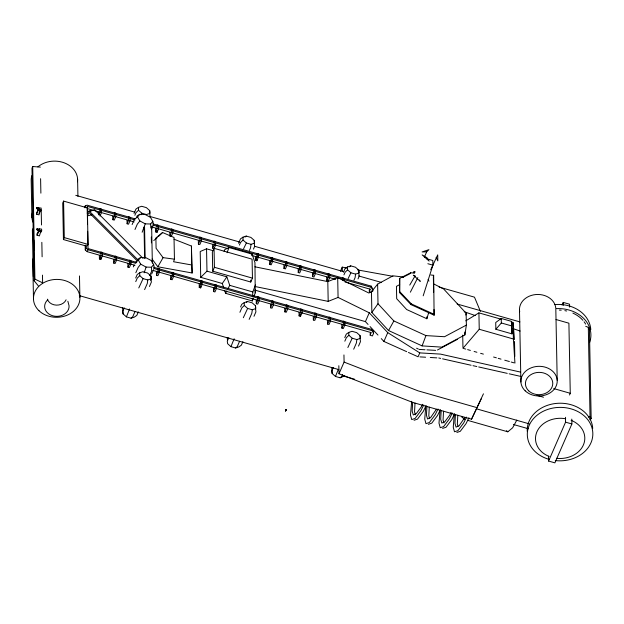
<?xml version="1.0" encoding="UTF-8"?>
<svg xmlns="http://www.w3.org/2000/svg" width="624" height="624" viewBox="0 0 624 624"><rect width="100%" height="100%" fill="white"/><g stroke="black" fill="none" stroke-linecap="round" stroke-linejoin="round"><path stroke-width="0.94" d="M285.683 409.906L286.112 409.438L286.12 410.374M253.921 296.455L255.239 292.874L254.951 262.618L252.104 254.108L228.985 247.517L224.741 249.623L224.086 251.41M285.542 410.927L285.839 410.272M412.643 402.425L412.168 411.107L413.283 414.937L416.278 413.626L421.294 406.895L422.565 404.305M415.022 403.104L414.547 411.785L415.436 414.843M426.902 406.489L426.434 415.171L427.541 419L430.537 417.69L436.402 409.235M429.281 407.168L428.813 415.849L429.476 418.142M441.168 410.553L440.692 419.234L441.808 423.064L444.803 421.754L449.818 415.022L451.09 412.433M443.547 411.232L443.071 419.913L443.96 422.978M455.426 414.617L454.958 423.298L456.066 427.128L459.061 425.818L464.927 417.362M457.805 415.295L457.337 423.977L458 426.278M224.695 290.636L225.592 293.319L252.283 300.924L252.447 298.233M252.564 296.431L252.837 291.946L255.388 284.973M285.628 409.976L285.948 409.57M285.987 410.374L286.198 409.843L285.628 411.021M135.681 278.023L137.21 274.513L139.706 272.797L142.966 271.713L147.631 273.047L150.969 276.011L151.024 278.873L147.763 279.965L147.287 283.468L144.604 289.598M238.563 243.266L240.482 238.883L242.978 237.167L246.238 236.083L250.903 237.416L254.241 240.38L254.296 243.243L251.035 244.335L250.552 247.837L249.405 250.466M240.607 306.938L241.753 304.309L244.249 302.593L247.51 301.509L252.174 302.843L255.512 305.807L255.567 308.669L252.307 309.761L251.823 313.264L249.148 319.394M343.489 272.181L345.025 268.679L347.521 266.963L350.774 265.879L355.446 267.205L358.784 270.176L358.839 273.039L355.579 274.131L355.095 277.633L353.948 280.262M344.768 337.607L346.297 334.105L348.793 332.389L352.053 331.305L356.717 332.631L360.056 335.603L360.11 338.465L356.85 339.557L356.366 343.06L353.691 349.19M403.603 277.033L392.98 275.839L377.621 284.131L371.459 291.79L371.857 312.452L388.557 330.541L422.105 345.899L441.901 347.139L464.88 334.909L466.37 325.096L466.136 313.209L443.609 288.943L433.368 283.748M465.839 315.05L466.136 313.209M411.7 401.31L410.467 414.991L411.707 419.585L415.116 418.439L420.911 410.717L423.766 404.914M425.794 406.318L424.733 419.055L425.966 423.657L429.374 422.51L435.17 414.788L438.025 408.977M440.053 410.381L438.992 423.127L440.232 427.721L443.641 426.574L449.436 418.852L452.291 413.041M454.319 414.445L453.258 427.19L454.49 431.785L457.899 430.638L463.694 422.916L466.549 417.105M285.652 410.514L285.917 409.656M251.768 255.668L252.104 254.108M36.481 207.901L38.501 208.9L38.743 208.338L36.481 207.901L38.743 208.338M36.496 208.486L38.509 209.485L38.758 208.923L36.496 208.486L38.758 208.923M36.551 207.87L38.626 208.829M36.559 208.455L38.641 209.414M36.832 229.18L39.156 229.367C39.234 231.247 33.899 227.432 39.039 229.858M39.164 229.952L38.922 230.513L36.902 229.515L39.164 229.952L36.995 233.758L37.027 235.217L39.406 235.895L40.911 231.075M36.847 229.765L39.039 230.022M38.501 208.9L38.618 208.408M38.633 208.993L36.59 212.729L36.613 214.188L38.992 214.867L40.248 210.85M38.906 229.928L39.156 229.367M138.349 311.891L136.82 315.393L134.324 317.109L131.063 318.193L126.399 316.867L129.589 308.958M242.892 341.687L241.363 345.189L238.867 346.905L235.607 347.989L230.942 346.663L234.133 338.754M344.659 375.843L340.15 377.785L335.478 376.459L338.294 369.424M399.672 284.614L396.451 286.354L396.692 298.709L406.676 309.535L426.863 318.755L428.75 312.374M136.383 217.659L137.155 215.888L139.729 214.321L145.096 214.484L150.509 217.394L152.802 221.341L150.634 224.016L145.275 223.852L142.147 232.237M137.998 259.116L140.572 257.548L145.938 257.72L151.351 260.621L153.644 264.568L151.476 267.244L146.117 267.08L144.152 272.797M423.189 295.823L432.9 265.153L432.806 260.504L426.917 258.827M174.439 259.171L163.075 257.642L156.086 248.282L155.891 237.978L162.583 232.51L174.018 237.471L174.439 259.171L173.581 261.752L191.779 264.982L192.137 272.992L157.856 266.783L152.069 259.03M38.961 213.408L39.874 210.826M227.066 252.743L228.985 247.517M252.283 300.924L253.266 298.241M422.105 345.899L425.935 335.595L444.538 336.718L466.37 325.096M40.373 167.123L32.713 166.514L31.98 168.199L34.172 280.784L38.306 285.854M38.384 208.775L38.782 207.854L41.223 208.088L40.716 211.068L38.407 209.945L38.782 207.854M33.267 228.072L32.378 230.116L33.283 276.557M39.195 228.883L38.813 230.974L41.129 232.097L41.668 230.872L41.629 229.117L39.195 228.883L38.813 230.974M87.493 245.684L88.054 244.39L87.344 207.878L63.578 201.1L62.728 203.05L63.437 239.554L86.291 246.067M34.172 280.784L34.905 279.1L32.713 166.514M63.437 239.554L64.288 237.611L63.578 201.1M84.443 207.753L85.293 205.811L87.173 205.179L134.971 218.806M87.22 213.205L87.968 211.481L94.817 209.984L143.052 258.359M98.959 214.773L100.105 212.152L100.035 208.642L101.462 209.048L101.525 212.558L100.004 216.052M100.308 255.411L87.188 251.667L85.262 249.959L86.112 248.017L86.057 245.138M87.188 251.667L88.039 249.725L86.112 248.017M114.293 212.706L115.721 213.119L115.791 216.622L114.262 220.116L112.835 219.71L114.364 216.216L114.332 214.461M100.877 252.018L102.305 252.424L102.375 255.934L100.846 259.428L99.419 259.015L100.948 255.52L100.909 253.773M130.018 218.93L130.049 220.685L128.528 224.18L127.101 223.774L128.63 220.28L128.56 216.778L129.987 217.183M134.02 213.47L135.938 209.087L138.434 207.371L141.695 206.287L146.359 207.62L149.698 210.584L150.017 213.104M113.685 263.086L115.206 259.592L115.144 256.082L116.563 256.487L116.633 259.997L115.105 263.492L113.685 263.086L113.615 259.576M134.854 215.303L136.009 212.675L138.489 210.241L138.434 207.371M132.124 224.554L134.449 219.227L137.569 216.996L139.729 214.321M134.987 229.492L137.319 224.164L139.862 220.943L137.569 216.996M129.402 260.146L130.829 260.551L130.9 264.061L129.371 267.556L127.943 267.15L129.472 263.656L129.433 261.901M133.349 266.9L134.129 265.122M151.554 229.102L153.106 225.545M135.829 272.719L138.161 267.392L140.704 264.17L138.403 260.224L140.572 257.548M155.626 231.902L157.154 228.407L157.084 224.905L158.512 225.311L158.574 228.813L157.053 232.307L155.626 231.902L155.555 228.4M124.27 307.882L122.741 311.384L123.061 313.903L126.399 316.867M135.751 281.603L137.28 278.101L139.76 275.668L139.706 272.797M138.77 287.937L143.099 278.632L139.76 275.668M149.69 275.668L151.632 271.229L151.476 267.244M135.041 311.501L132.74 316.75L131.063 318.193M151.624 274.1L153.566 269.662M150.524 280.277L151.289 278.53L150.969 276.011M169.884 235.966L171.413 232.471L171.343 228.969L172.77 229.375L172.84 232.877L171.311 236.379L169.884 235.966L169.822 232.463M149.448 286.494L151.359 282.11L151.024 278.873M157.927 268.281L159.354 268.687L159.424 272.189L157.895 275.683L156.468 275.278L157.997 271.783L157.958 270.028M170.726 279.341L172.255 275.847L172.185 272.345L173.612 272.75L173.683 276.253L172.154 279.747L170.726 279.341L170.664 275.839M199.867 237.097L201.295 237.502L201.365 241.012L199.836 244.507L198.409 244.101L199.937 240.607L199.906 238.852M215.592 243.321L215.623 245.076L214.102 248.57L212.675 248.165L214.196 244.67L214.133 241.16L215.561 241.574M214.048 248.313L212.347 252.205L212.722 271.19L250.754 282.025L252.455 278.14L252.08 259.155L214.048 248.313L214.422 267.298L212.722 271.19M199.251 287.469L200.78 283.975L200.71 280.472L202.137 280.878L202.207 284.388L200.678 287.882L199.251 287.469L199.189 283.967M213.517 291.541L215.046 288.046L214.976 284.536L216.403 284.942L216.473 288.452L214.945 291.946L213.517 291.541L213.447 288.031M239.398 245.099L240.552 242.471L243.032 240.037L242.978 237.167M243.571 248.804L246.371 243.001L243.032 240.037M253.477 249.109L254.631 246.48L254.296 243.243M255.458 260.356L256.987 256.862L256.916 253.36L258.344 253.765L258.414 257.267L256.885 260.762L255.458 260.356L255.388 256.854M228.813 337.67L227.284 341.18L227.604 343.691L230.942 346.663M239.905 312.273L241.823 307.897L244.304 305.464L244.249 302.593M243.313 317.733L247.642 308.428L244.304 305.464M269.724 264.42L271.245 260.926L271.183 257.423L272.61 257.829L272.672 261.331L271.151 264.826L269.724 264.42L269.654 260.918M239.585 341.289L237.284 346.546L235.607 347.989M256.3 303.732L257.829 300.238L257.759 296.735L259.186 297.141L259.256 300.643L257.728 304.138L256.3 303.732L256.238 300.23M253.991 316.29L255.902 311.906L255.567 308.669M285.441 261.487L286.868 261.893L286.939 265.403L285.41 268.897L283.982 268.484L285.511 264.989L285.48 263.242M270.566 307.796L272.095 304.301L272.025 300.799L273.452 301.205L273.523 304.707L271.994 308.201L270.566 307.796L270.496 304.294M298.249 272.555L299.77 269.061L299.707 265.551L301.135 265.957L301.197 269.467L299.676 272.961L298.249 272.555L298.178 269.045M284.825 311.86L286.354 308.365L286.283 304.863L287.711 305.269L287.781 308.771L286.252 312.265L284.825 311.86L284.762 308.357M312.507 276.619L314.036 273.125L313.966 269.615L315.393 270.02L315.463 273.53L313.934 277.025L312.507 276.619L312.437 273.109M299.091 315.923L300.62 312.429L300.55 308.927L301.977 309.332L302.039 312.835L300.518 316.337L299.091 315.923L299.021 312.421M326.773 280.683L328.294 277.189L328.232 273.686L329.659 274.092L329.722 277.594L328.201 281.089L326.773 280.683L326.703 277.181M313.349 319.995L314.878 316.501L314.808 312.991L316.235 313.396L316.306 316.906L314.777 320.401L313.349 319.995L313.287 316.485M340.423 271.307L342.241 267.142L347.022 268.008M343.941 274.895L345.088 272.267L347.576 269.833L347.521 266.963M329.074 317.054L330.502 317.46L330.564 320.97L329.043 324.464L327.616 324.059L329.144 320.564L329.105 318.809M348.114 278.6L350.914 272.797L347.576 269.833M358.02 278.905L359.174 276.276L358.839 273.039M341.874 328.123L343.403 324.628L343.333 321.118L344.76 321.532L344.83 325.034L343.301 328.528L341.874 328.123L341.812 324.613M333.356 367.466L331.828 370.976L332.14 373.487L335.478 376.459M344.83 341.195L346.367 337.693L348.847 335.26L348.793 332.389M369.174 290.698L369.938 288.943M371.959 291.665L372.7 288.748L371.171 286.127L152.779 223.883M347.857 347.529L352.186 338.224L348.847 335.26M481.26 398.814L471.533 419.203L412.924 402.503L338.996 373.76L344.089 362.092L343.949 354.947M368.059 324.441L365.414 321.61L369.268 312.796L338.075 297.437L328.193 301.376L255.333 286.58M342.592 374.595L341.827 376.342L340.15 377.785M358.527 346.086L360.446 341.702L360.11 338.465M370.016 334.074L370.789 332.319M153.629 267.259L372.021 329.495L373.542 332.124L373.565 333.286L372.419 335.923L370.04 335.244L371.194 332.615L301.829 312.842M414.578 273.195L410.756 272.774L399.711 278.343L399.656 292.679L411.044 304.637L434.109 315.206L433.664 275.309L430.802 274.989M399.656 292.679L399.711 278.343M410.436 273.499L410.756 272.774M406.692 351.671L383.908 341.445L387.754 332.631L369.268 312.796M424.367 257.119L426.676 251.831L428.922 249.662L422.105 251.932L426.676 251.831M411.044 304.637L411.364 303.911L399.976 291.946M430.747 269.755L437.705 254.873L437.822 260.871L436.137 257.408M433.345 276.034L433.664 275.309M520.361 372.052L440.458 354.097L419.78 352.895L418.08 356.788L408.439 352.459M471.533 419.203L483.444 393.814M562.084 305.066L563.238 302.414L569.556 304.208L569.611 307.133M569.517 395.008L570.266 393.292L568.901 323.193L556.031 319.527M571.795 419.094L571.888 423.969L554.892 462.852L548.582 461.058L565.57 422.167L565.477 417.3M286.034 410.428L285.761 410.015M426.137 405.592L423.29 411.395L417.495 419.117L414.079 420.264M440.404 409.656L437.549 415.459L431.753 423.181L428.345 424.328M454.662 413.72L451.815 419.531L446.02 427.253L442.603 428.399M468.928 417.784L466.073 423.595L460.278 431.317L456.869 432.463M410.35 292.196L417.838 277.594M36.613 214.188L38.961 208.673M37.027 235.217L39.39 230.638M141.001 214.796L141.827 213.205L138.489 210.241M225.592 293.319L226.832 290.932M228.072 288.538L229.726 285.355L226.863 276.845L206.973 271.175L200.717 277.337L222.292 283.491L223.493 287.063M516.812 420.092L512.632 427.807L507.819 431.808L467.516 420.319M388.557 330.541L393.861 320.947L378.004 303.755L377.621 284.131M157.856 266.783L163.075 257.642M409.757 285.082L415.077 275.894M222.292 283.491L226.863 276.845M371.857 312.452L378.004 303.755M501.064 319.184L478.92 312.874L479.24 329.269L462.969 348.293L465.754 349.089M285.62 410.514L285.488 410.951M495.862 329.269L501.329 322.975L501.244 318.443L511.633 321.407L511.992 333.871L495.862 329.269L495.729 322.514L501.244 318.443M158.613 236.363L162.583 232.51M589.922 419.78L591.17 418.642L589.43 329.488L588.307 327.335L585.702 326.29M245.115 237.042L246.238 236.083M246.386 302.476L247.51 301.509M349.658 266.838L350.774 265.879M153.761 240.529L157.287 237.65M135.291 262.454L138.403 260.224M465.761 320.853L478.92 312.874M437.463 349.986L457.314 339.409M373.144 290.776L368.878 293.03L337.693 277.664L327.803 281.603L254.951 266.807M402.792 277.352L409.586 273.928M212.87 250.622L206.544 248.82L200.21 251.519L200.717 277.337M149.698 210.584L149.752 213.447L146.492 214.539L141.827 213.205M414.952 271.643L413.244 272.212L415.077 272.173M588.331 417.027L590.039 416.489L588.307 327.335M87.968 211.481L94.817 209.984M91.9 214.82L87.391 215.865L88.897 212.41L137.132 260.785M419.188 349.417L425.006 349.752M426.941 349.861L435.669 350.368M419.96 356.897L425.599 357.217M430.295 357.49L436.878 357.872M357.544 269.911L392.925 276.307M438.758 357.981L440.661 358.41M442.564 358.839L471.097 365.251M473 365.68L476.806 366.53M478.709 366.959L507.25 373.37M509.153 373.799L521.516 376.584M36.894 228.93L39.031 229.437M427.853 263.718L432.9 265.153M439.132 287.087L474.482 297.164L480.425 311.392M246.371 243.001L251.035 244.335M350.914 272.797L355.579 274.131M75.769 195.32L134.8 212.144M149.791 216.419L239.749 242.05M254.74 246.324L343.762 271.697M358.753 275.972L381.241 282.383M457.142 304.013L519.925 321.906M511.22 322.078L513.061 322.6L514.48 339.55M501.329 322.975L511.719 325.931L511.992 333.871M134.995 219.976L87.196 206.349L87.547 224.578M152.802 225.053L371.194 287.29L372.723 289.918M100.105 212.152L101.525 212.558M114.364 216.216L115.791 216.622M128.63 220.28L130.049 220.685M157.154 228.407L170.703 232.339M171.413 232.471L172.84 232.877M199.937 240.607L201.365 241.012M214.196 244.67L215.623 245.076M256.987 256.862L258.414 257.267M271.245 260.926L272.672 261.331M285.511 264.989L286.939 265.403M299.77 269.061L301.197 269.467M314.036 273.125L315.463 273.53M328.294 277.189L329.722 277.594M87.282 208.564L134.144 221.918M151.952 226.996L156.64 228.329M172.575 232.869L199.758 240.614M201.63 241.153L227.877 248.633M252.244 255.575L285.051 264.927M286.923 265.465L335.665 279.357M345.041 282.025L370.344 289.24L369.197 291.868L370.781 292.321M479.24 329.269L513.38 338.996L514.94 363.106M214.422 267.298L252.455 278.14M467.61 349.619L470.395 350.407M474.107 351.468L476.892 352.264M480.605 353.317L483.382 354.112M493.592 357.022L496.376 357.817M498.233 358.348L501.017 359.135M504.73 360.196L509.371 361.522M511.228 362.045L514.012 362.84M254.865 290.098L365.414 321.61M64.288 237.611L88.054 244.39M229.726 285.355L252.837 291.946M136.757 262.447L88.015 248.555L87.68 231.293M88.039 249.725L135.837 263.351M153.652 268.421L372.037 330.665L373.565 333.286M100.948 255.52L102.375 255.934M115.206 259.592L116.633 259.997M129.472 263.656L130.9 264.061M157.997 271.783L159.424 272.189M172.255 275.847L173.683 276.253M200.78 283.975L202.207 284.388M215.046 288.046L216.473 288.452M257.829 300.238L259.256 300.643M272.095 304.301L273.523 304.707M286.354 308.365L287.781 308.771M300.62 312.429L302.039 312.835M314.878 316.501L316.306 316.906M329.144 320.564L330.564 320.97M343.403 324.628L344.83 325.034M102.188 255.941L134.987 265.294M152.802 270.371L171.545 275.714M173.417 276.245L214.664 287.999M216.536 288.538L285.893 308.303M287.773 308.833L299.957 312.312M553.714 388.573L570.266 393.292M143.099 278.632L147.763 279.965M247.642 308.428L252.307 309.761M352.186 338.224L356.85 339.557M536.999 395.382L543.496 397.238M565.57 422.167L571.888 423.969M476.627 407.542L418.025 390.835L344.089 362.092M79.303 295.628L338.863 369.603M476.603 408.86L529.082 423.813M343.395 376.022L354.604 379.22M513.412 424.484L528.356 428.743M38.805 209.024L41.254 209.836M39.211 230.053L41.668 230.872M36.91 229.726L39.047 230.443M464.209 311.743L475.207 315.541M512.78 328.513L520.112 331.04M174.002 239.203L191.412 246.035L192.137 272.992M393.861 320.947L425.935 335.595M416.567 348.215L418.314 349.011M411.364 303.911L434.429 314.48M34.905 279.1L42.627 282.836L42.471 275.122M139.862 220.943L145.275 223.852M140.704 264.17L146.117 267.08M415.615 276.541L413.306 275.184L420.28 281.385L419.344 279.989M387.754 332.631L419.78 352.895M506.493 430.646L507.819 431.808M461.378 416.614L464.701 419.515M89.411 211.247L137.639 259.615M370.04 326.563L377.965 335.065M381.264 338.606L383.908 341.445M590.039 416.489L591.17 418.642M428.119 279.419L428.961 281.143M67.86 301.259L69.069 305.815A12.23 9.976 -1.1 0 1 52.736 315.799A12.23 9.976 -1.1 0 1 47.791 299.746M152.802 221.341L153.496 224.656M153.644 264.568L154.339 267.883M358.784 270.176L359.104 272.696M360.056 335.603L360.376 338.122M254.241 240.38L254.561 242.9M255.512 305.807L255.832 308.326M331.757 367.388L332.14 373.487M227.214 337.592L227.464 340.018M149.752 213.447L150.088 216.684M122.671 307.796L123.061 313.903M150.634 224.016L150.79 228.002M563.238 302.414L563.3 305.331M557.209 380.297L555.805 308.443A18.174 14.828 -1.1 0 0 535.751 294.559A18.174 14.828 -1.1 0 0 519.714 311.782M548.488 456.191L548.582 461.058M519.503 310.144L520.9 381.997M514.519 341.437L514.808 356.507M513.061 322.6L513.38 338.996M511.633 321.407L511.719 325.931M464.825 332.023L464.88 334.909M462.712 335.104L462.946 347.35M433.36 276.994L433.664 292.274M433.992 309.473L434.109 315.206M426.824 316.836L426.863 318.755M371.171 286.127L371.194 287.29M372.021 329.495L372.037 330.665M343.972 280.784L343.918 278.156L342.49 277.75L342.545 280.379M342.241 267.142L342.326 271.612M337.693 277.664L338.075 297.437M338.832 365.719L338.996 373.76M327.803 281.603L328.193 301.376M327.545 320.549L327.616 324.059M300.479 314.582L300.518 316.337M283.912 264.982L283.982 268.484M256.854 259.015L256.885 260.762M255.177 290.012L255.239 292.874M250.715 280.129L250.754 282.025M212.605 244.655L212.675 248.165M206.544 248.82L206.973 271.175M200.647 286.127L200.678 287.882M198.346 240.591L198.409 244.101M191.412 246.035L191.779 264.982M157.014 230.56L157.053 232.307M156.398 271.775L156.468 275.278M151.632 226.114L152.35 263.117M151.312 237.019L151.429 242.861M144.557 227.003L145.166 258.164M144.027 227.198L144.635 258.352M127.031 220.272L127.101 223.774M127.873 263.64L127.943 267.15M112.772 216.2L112.835 219.71M100.815 257.673L100.846 259.428M98.506 212.137L98.561 214.765M99.349 255.512L99.419 259.015M85.293 205.811L85.332 207.73M85.168 245.162L85.262 249.959M77.587 178.971L77.93 196.42M79.474 275.933L79.895 297.266M40.599 178.698L40.88 193.159M41.215 210.514L41.496 224.975M41.839 242.338L42.12 256.799M33.813 239.967L34.016 250.614M31.91 217.511L31.2 181.147A23.228 18.938 -1.1 0 1 31.871 175.594M32.791 263.071L33.501 299.442M559.361 310.081A30.412 24.804 -1.1 0 1 561.21 310.183M564.868 310.643A30.412 24.804 -1.1 0 1 566.654 311.009M572.887 313.092A30.412 24.804 -1.1 0 1 582.878 320.299M584.087 321.781A30.412 24.804 -1.1 0 1 585.624 324.082M66.089 299.793A9.781 7.979 -1.1 0 1 56.402 305.136A9.781 7.979 -1.1 0 1 47.393 299.169M33.017 264.904A23.228 18.938 -1.1 0 1 33.766 256.628M32.885 222.082A23.228 18.938 -1.1 0 1 33.236 210.187M37.869 166.858A23.228 18.938 -1.1 0 1 64.249 162.841A23.228 18.938 -1.1 0 1 77.509 181.748M556.53 308.63A32.776 26.731 -1.1 0 1 589.703 342.311M554.642 304.598A32.776 26.731 -1.1 0 1 590.795 329.628M571.108 420.303A24.664 20.116 -1.1 0 1 583.682 444.249A24.664 20.116 -1.1 0 1 556.546 458.312M549.206 456.487A24.664 20.116 -1.1 0 1 536.936 431.777A24.664 20.116 -1.1 0 1 565.687 418.759M549.042 459.35A32.776 26.731 -1.1 0 1 537.272 415.054A32.776 26.731 -1.1 0 1 591.263 425.716A32.776 26.731 -1.1 0 1 555.274 460.582M527.257 431.488A32.776 26.731 -1.1 0 1 558.371 403.26A32.776 26.731 -1.1 0 1 592.722 428.415M426.785 257.626L422.167 254.904L429.14 261.105L426.785 257.626M528.676 390.811A13.673 11.154 -1.1 0 0 551.975 387.192A13.673 11.154 -1.1 0 0 536.648 372.567A13.673 11.154 -1.1 0 0 528.676 390.811M525.197 390.835A18.174 14.828 -1.1 0 0 556.171 386.022A18.174 14.828 -1.1 0 0 535.79 366.584A18.174 14.828 -1.1 0 0 525.197 390.835M38.992 310.729A23.228 18.938 -1.1 0 0 78.569 304.582A23.228 18.938 -1.1 0 0 52.533 279.739A23.228 18.938 -1.1 0 0 38.992 310.729"/></g></svg>
